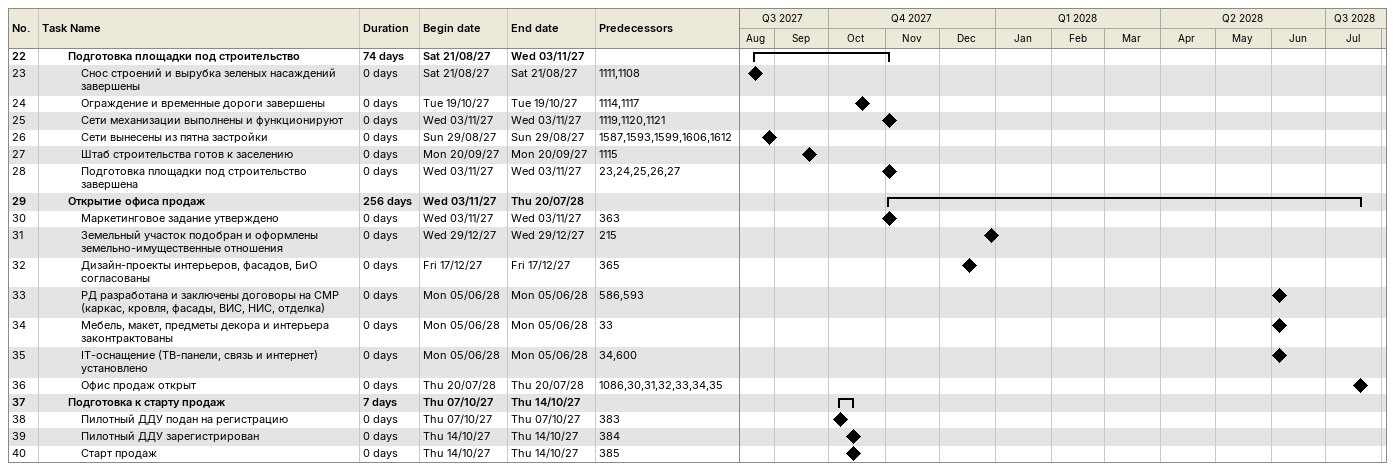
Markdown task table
| ID | Level | Task | Duration | Start | Finish | Predecessors |
|---|---|---|---|---|---|---|
| 22 | 3 | **Подготовка площадки под строительство** | 74d | 2027-08-21 | 2027-11-03 |  |
| 23 | 4 | Снос строений и вырубка зеленых насаждений завершены | 0d | 2027-08-21 | 2027-08-21 | 1111, 1108 |
| 24 | 4 | Ограждение и временные дороги завершены | 0d | 2027-10-19 | 2027-10-19 | 1114, 1117 |
| 25 | 4 | Сети механизации выполнены и функционируют | 0d | 2027-11-03 | 2027-11-03 | 1119, 1120, 1121 |
| 26 | 4 | Сети вынесены из пятна застройки | 0d | 2027-08-29 | 2027-08-29 | 1587, 1593, 1599, 1606, 1612 |
| 27 | 4 | Штаб строительства готов к заселению | 0d | 2027-09-20 | 2027-09-20 | 1115 |
| 28 | 4 | Подготовка площадки под строительство завершена | 0d | 2027-11-03 | 2027-11-03 | 23, 24, 25, 26, 27 |
| 29 | 3 | **Открытие офиса продаж** | 256d | 2027-11-03 | 2028-07-20 |  |
| 30 | 4 | Маркетинговое задание утверждено | 0d | 2027-11-03 | 2027-11-03 | 363 |
| 31 | 4 | Земельный участок подобран и оформлены земельно-имущественные отношения | 0d | 2027-12-29 | 2027-12-29 | 215 |
| 32 | 4 | Дизайн-проекты интерьеров, фасадов, БиО согласованы | 0d | 2027-12-17 | 2027-12-17 | 365 |
| 33 | 4 | РД разработана и заключены договоры на СМР (каркас, кровля, фасады, ВИС, НИС, отделка) | 0d | 2028-06-05 | 2028-06-05 | 586, 593 |
| 34 | 4 | Мебель, макет, предметы декора и интерьера законтрактованы | 0d | 2028-06-05 | 2028-06-05 | 33 |
| 35 | 4 | IT-оснащение (ТВ-панели, связь и интернет) установлено | 0d | 2028-06-05 | 2028-06-05 | 34, 600 |
| 36 | 4 | Офис продаж открыт | 0d | 2028-07-20 | 2028-07-20 | 1086, 30, 31, 32, 33, 34, 35 |
| 37 | 3 | **Подготовка к старту продаж** | 7d | 2027-10-07 | 2027-10-14 |  |
| 38 | 4 | Пилотный ДДУ подан на регистрацию | 0d | 2027-10-07 | 2027-10-07 | 383 |
| 39 | 4 | Пилотный ДДУ зарегистрирован | 0d | 2027-10-14 | 2027-10-14 | 384 |
| 40 | 4 | Старт продаж | 0d | 2027-10-14 | 2027-10-14 | 385 |
